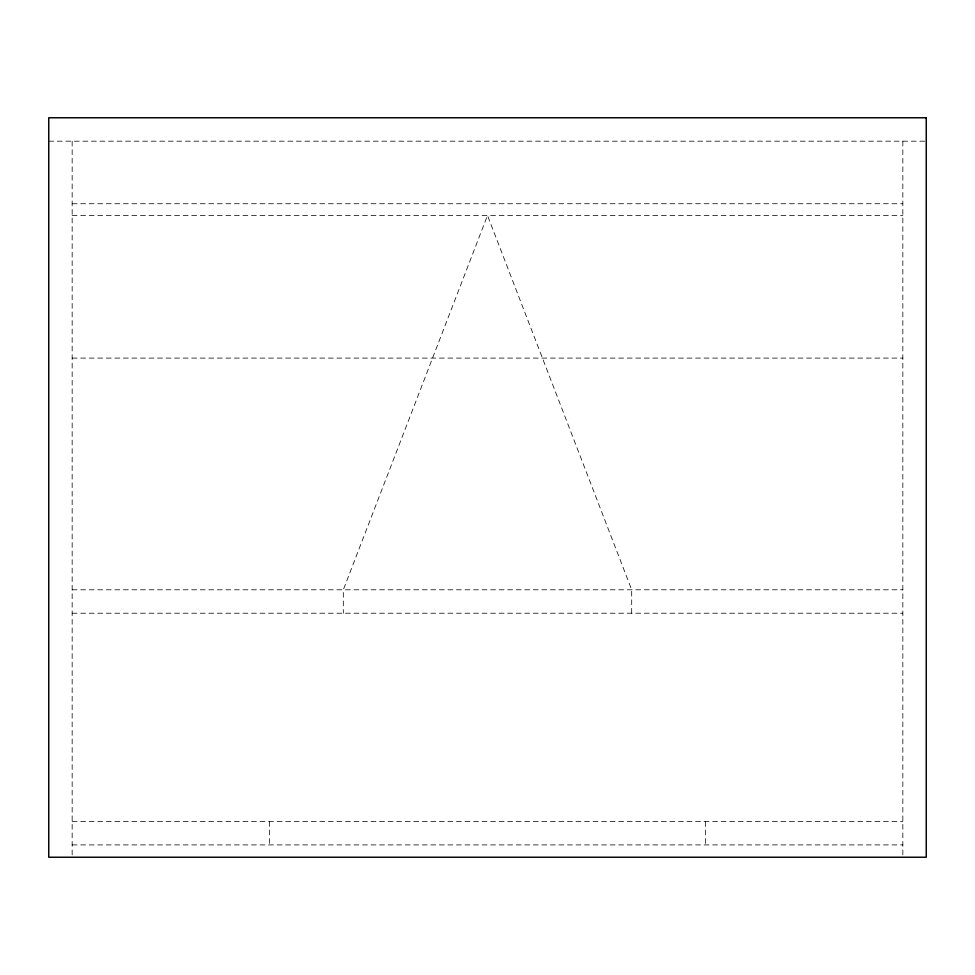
<?xml version="1.0" encoding="UTF-8"?>
<svg xmlns="http://www.w3.org/2000/svg" width="975" height="975" viewBox="0 0 975 975"><rect width="100%" height="100%" fill="white"/><g stroke="black" fill="none" stroke-linecap="round" stroke-linejoin="round"><path stroke-width="0.73" stroke-dasharray="4.88 3.66" d="M48.75 141.18L926.25 141.18M72.162 203.738L902.838 203.738M72.162 215.451L902.838 215.451M72.162 358.093L902.838 358.093M72.162 589.79L902.838 589.79M72.162 613.214L902.838 613.214M72.162 821.486L902.838 821.486M72.162 844.911L902.838 844.911M902.838 141.18L902.838 857.232M705.644 821.486L705.644 844.911M631.69 613.214L631.69 589.79L487.5 215.451L343.31 589.79L343.31 613.214M269.356 821.486L269.356 844.911M72.162 141.18L72.162 857.232"/><path stroke-width="1.46" d="M926.25 117.768L48.75 117.768L48.75 857.232L926.25 857.232L926.25 117.768"/></g></svg>
